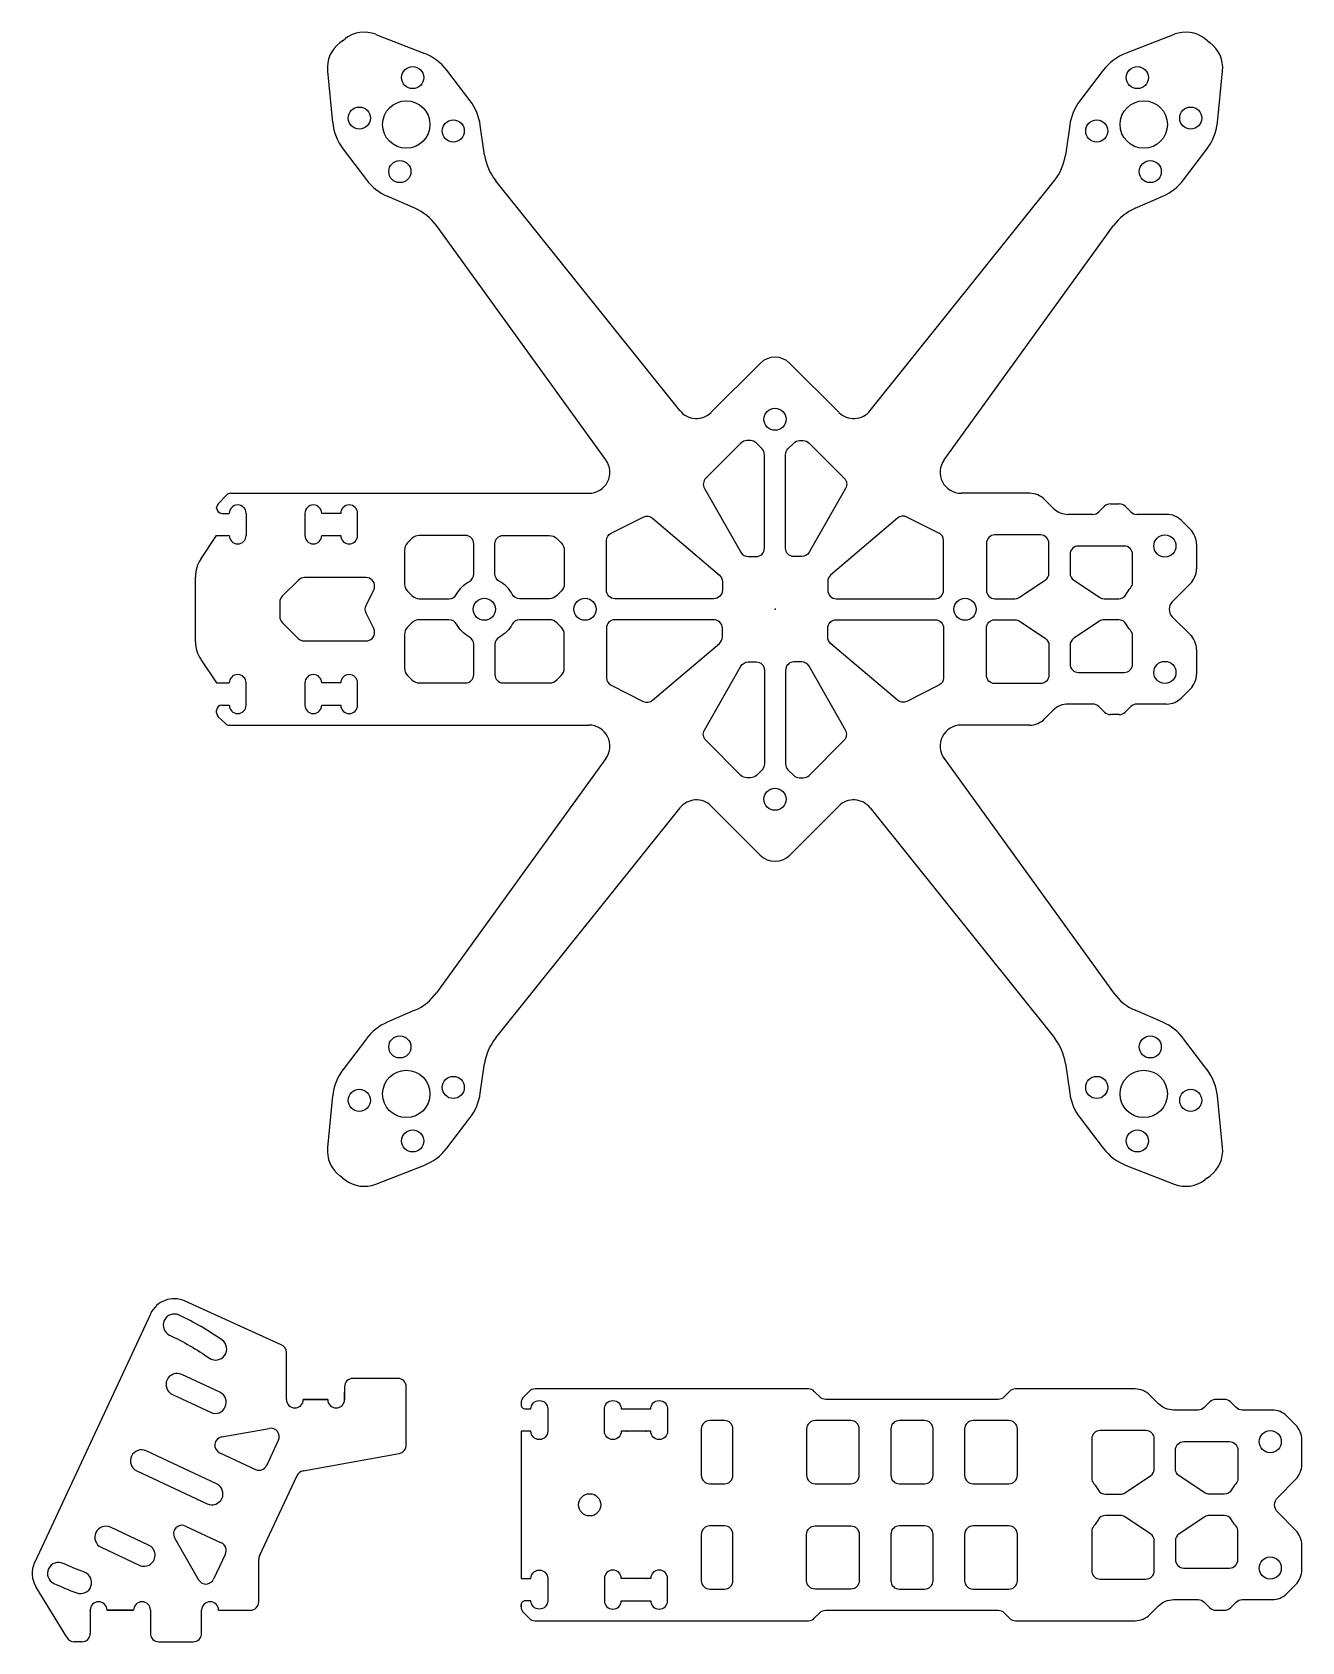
# Model space of a CAD drawing. Header units: millimetres. Extents: x -71 to 50, y -98 to 55.
import ezdxf

# ---------------------------------------------------------------- set-up
doc = ezdxf.new("R2010")
doc.units = ezdxf.units.MM
doc.layers.get('0').update_dxf_attribs({"linetype": 'CONTINUOUS'})

msp = doc.modelspace()

# ---------------------------------------------------------------- linework, layer by layer
for p, q in [((-41.06, 53.96), (-41.31, 53.76)), ((-41.06, 53.96), (-40.8, 54.15)), ((-37.9, 54.56), (-33.32, 52.79)), ((37.9, 54.56), (33.32, 52.79)), ((41.06, 53.96), (40.8, 54.15)), ((41.06, 53.96), (41.31, 53.76)), ((-42.48, 51.08), (-41.99, 46.19)), ((-28.94, 48.24), (-31.15, 51.15)), ((31.15, 51.15), (28.94, 48.24)), ((41.99, 46.19), (42.48, 51.08)), ((-27.56, 43.1), (-27.97, 45.93)), ((27.97, 45.93), (27.56, 43.1)), ((-40.99, 43.67), (-38.78, 40.76)), ((38.78, 40.76), (40.99, 43.67)), ((-9.04, 18.85), (-26.52, 40.69)), ((9.04, 18.85), (26.52, 40.69)), ((-34.19, 38.06), (-36.8, 39.2)), ((34.19, 38.06), (36.8, 39.2)), ((-16.05, 14.17), (-32.14, 36.41)), ((16.05, 14.17), (32.14, 36.41)), ((-6.06, 18.69), (-1.41, 23.33)), ((1.41, 23.33), (6.06, 18.69)), ((-52.86, 9.99), (-52.03, 10.85)), ((-51.67, 11), (-35, 11)), ((-35, 11), (-17.67, 11)), ((24.17, 11), (17.67, 11)), ((-53, 9.6), (-53, 9.64)), ((26.41, 9.59), (25.59, 10.41)), ((30.73, 9.23), (31.27, 9.77)), ((31.83, 10), (32.67, 10)), ((33.77, 9.23), (33.23, 9.77)), ((-52.5, 9.1), (-51.8, 9.1)), ((-50.2, 9.1), (-50.2, 7)), ((30.17, 9), (27.83, 9)), ((37.17, 9), (34.33, 9)), ((39.41, 7.59), (38.59, 8.41)), ((-54.5, 4.76), (-53, 7)), ((-53, 7), (-51.8, 7)), ((40, 6.17), (40, 3.83)), ((-55, 0), (-55, 3.09)), ((37.71, 0.71), (39.41, 2.41)), ((-55, -3.09), (-55, 0)), ((39.41, -2.41), (37.71, -0.71)), ((40, -3.83), (40, -6.17)), ((-54.5, -4.76), (-53, -7)), ((-53, -7), (-51.8, -7)), ((-50.2, -9.1), (-50.2, -7)), ((38.59, -8.41), (39.41, -7.59)), ((-52.5, -9.1), (-51.8, -9.1)), ((30.17, -9), (27.83, -9)), ((37.17, -9), (34.33, -9)), ((-53, -9.84), (-53, -9.6)), ((-52.85, -10.2), (-52.17, -10.86)), ((25.59, -10.41), (26.41, -9.59)), ((31.27, -9.77), (30.73, -9.23)), ((32.67, -10), (31.83, -10)), ((33.77, -9.23), (33.23, -9.77)), ((-51.82, -11), (-35, -11)), ((-35, -11), (-17.67, -11)), ((24.17, -11), (17.67, -11)), ((-16.05, -14.17), (-32.14, -36.41)), ((16.05, -14.17), (32.14, -36.41)), ((-9.04, -18.85), (-26.52, -40.69)), ((-1.41, -23.33), (-6.06, -18.69)), ((6.06, -18.69), (1.41, -23.33)), ((9.04, -18.85), (26.52, -40.69)), ((-34.19, -38.06), (-36.8, -39.2)), ((36.8, -39.2), (34.19, -38.06)), ((-38.78, -40.76), (-40.99, -43.67)), ((40.99, -43.67), (38.78, -40.76)), ((-27.97, -45.93), (-27.56, -43.1)), ((27.56, -43.1), (27.97, -45.93)), ((-41.99, -46.19), (-42.48, -51.08)), ((42.48, -51.08), (41.99, -46.19)), ((-31.15, -51.15), (-28.94, -48.24)), ((28.94, -48.24), (31.15, -51.15)), ((-37.9, -54.56), (-33.32, -52.79)), ((33.32, -52.79), (37.9, -54.56)), ((-41.06, -53.96), (-41.31, -53.76)), ((-41.06, -53.96), (-40.8, -54.15)), ((41.06, -53.96), (40.8, -54.15)), ((41.06, -53.96), (41.31, -53.76)), ((-46.88, -69.8), (-55.98, -65.67)), ((-59.28, -66.89), (-70.27, -90.45)), ((-46.37, -75), (-46.37, -70.55)), ((-35.8, -73), (-40.06, -73)), ((-40.86, -73.8), (-40.86, -75)), ((-40.86, -75), (-40.86, -74.3)), ((-35, -75), (-35, -73.8)), ((-35, -79.33), (-35, -75)), ((-24.1, -75.33), (-24.1, -75.5)), ((-52.52, -78.55), (-48, -77.74)), ((-48.25, -81.26), (-47.14, -78.87)), ((-52.71, -80.07), (-49.32, -81.65)), ((-44.79, -81.77), (-35.66, -80.12)), ((-48.93, -89.84), (-45.37, -82.22)), ((-55.95, -87.01), (-52.56, -88.6)), ((-56.99, -88.13), (-54.71, -92.12)), ((-52.17, -89.66), (-53.29, -92.06)), ((-49, -94.2), (-49, -90.18)), ((-67.22, -97.56), (-70.13, -92.82)), ((-24.1, -94.67), (-24.1, -94.5)), ((-65, -95), (-65, -97.2)), ((-59.28, -95), (-59.28, -97.2)), ((-54.42, -97.2), (-54.42, -95)), ((-52.82, -95), (-49.8, -95)), ((-65.8, -98), (-66.51, -98)), ((-58.48, -98), (-55.22, -98))]:
    msp.add_line(p, q)
for points in [[(-1, 14.67, 0.198912), (-1.23, 15.23), (-1.77, 15.77, 0.198912), (-2.33, 16), (-2.67, 16, 0.198912), (-3.23, 15.77), (-6.57, 12.43, 0.338213), (-6.7, 11.47), (-3.23, 5.4, 0.269143), (-2.54, 5), (-1.8, 5, 0.414214), (-1, 5.8)], [(2.54, 5), (1.8, 5, -0.414214), (1, 5.8), (1, 14.67, -0.198912), (1.23, 15.23), (1.77, 15.77, -0.198912), (2.33, 16), (2.67, 16, -0.198912), (3.23, 15.77), (6.57, 12.43, -0.338213), (6.7, 11.47), (3.23, 5.4, -0.269143)], [(-44.62, 7, 1), (-43.02, 7), (-41.22, 7, 1), (-39.62, 7), (-39.62, 9.1, 1), (-41.22, 9.1), (-43.02, 9.1, 1), (-44.62, 9.1)], [(-15.56, 7.22), (-12.5, 8.75, -0.301012), (-11.62, 8.64), (-5.28, 3.24, -0.21966), (-5, 2.63), (-5, 1.8, -0.414214), (-5.8, 1), (-15.2, 1, -0.414214), (-16, 1.8), (-16, 6.51, -0.284079)], [(11.62, 8.64), (5.28, 3.24, 0.21966), (5, 2.63), (5, 1.8, 0.414214), (5.8, 1), (15.2, 1, 0.414214), (16, 1.8), (16, 6.51, 0.284079), (15.56, 7.22), (12.5, 8.75, 0.301012)], [(-35.17, 5.59), (-35.17, 2.41, 0.198912), (-34.88, 1.71), (-34.46, 1.29, 0.198912), (-33.76, 1), (-30.93, 1, 0.276039), (-30.23, 1.42, -0.14701), (-29.01, 2.64, 0.276039), (-28.59, 3.35), (-28.59, 6.2, 0.414214), (-29.39, 7), (-31.97, 7), (-33.76, 7, 0.198912), (-34.46, 6.71), (-34.88, 6.29, 0.198912)], [(-25.79, 7), (-23.2, 7), (-21.41, 7, -0.198912), (-20.71, 6.71), (-20.29, 6.29, -0.198912), (-20, 5.59), (-20, 2.41, -0.198912), (-20.29, 1.71), (-20.71, 1.29, -0.198912), (-21.41, 1), (-24.24, 1, -0.276039), (-24.94, 1.42, 0.14701), (-26.16, 2.64, -0.276039), (-26.59, 3.35), (-26.59, 6.2, -0.414214)], [(20.86, 1), (22.76, 1, 0.148069), (23.2, 1.13), (25.64, 2.76, 0.250765), (26, 3.43), (26, 6.25, 0.414214), (25.2, 7.05), (20.86, 7.05, 0.414214), (20.06, 6.25), (20.06, 1.8, 0.414214)], [(28.8, 6, 0.414214), (28, 5.2), (28, 3.43, 0.250765), (28.36, 2.76), (30.8, 1.13, 0.148069), (31.24, 1), (32.62, 1, 0.276039), (33.33, 1.42, -0.059245), (33.73, 2, 0.184598), (33.94, 2.53), (33.94, 3), (33.94, 5.2, 0.414214), (33.14, 6)], [(-38, 2.2, 0.414214), (-38.8, 3), (-44.67, 3, 0.198912), (-45.23, 2.77), (-46.77, 1.23, 0.198912), (-47, 0.67), (-47, -0.69, 0.198912), (-46.77, -1.26), (-45.26, -2.77, 0.198912), (-44.69, -3), (-38.8, -3, 0.414214), (-38, -2.2), (-38, -2.19, 0.116434), (-38.08, -1.83), (-38.82, -0.36, -0.236068), (-38.82, 0.36), (-38.08, 1.83, 0.116434), (-38, 2.19)], [(-28.59, -6), (-28.59, -3.35, 0.276039), (-29.01, -2.64, -0.14701), (-30.23, -1.42, 0.276039), (-30.93, -1), (-33.76, -1, 0.198912), (-34.46, -1.29), (-34.88, -1.71, 0.198912), (-35.17, -2.41), (-35.17, -5.59, 0.198912), (-34.88, -6.29), (-34.46, -6.71, 0.198912), (-33.76, -7), (-31.97, -7), (-29.39, -7, 0.414214), (-28.59, -6.2)], [(-26.59, -6), (-26.59, -6.2, 0.414214), (-25.79, -7), (-23.2, -7), (-21.41, -7, 0.198912), (-20.71, -6.71), (-20.29, -6.29, 0.198912), (-20, -5.59), (-20, -2.41, 0.198912), (-20.29, -1.71), (-20.71, -1.29, 0.198912), (-21.41, -1), (-24.24, -1, 0.276039), (-24.94, -1.42, -0.14701), (-26.16, -2.64, 0.276039), (-26.59, -3.35)], [(-5.28, -3.24, 0.21966), (-5, -2.63), (-5, -1.8, 0.414214), (-5.8, -1), (-15.2, -1, 0.414214), (-16, -1.8), (-16, -6.51, 0.284079), (-15.56, -7.22), (-12.5, -8.75, 0.301012), (-11.62, -8.64)], [(16, -1.8), (16, -6.51, -0.284079), (15.56, -7.22), (12.5, -8.75, -0.301012), (11.62, -8.64), (5.28, -3.24, -0.21966), (5, -2.63), (5, -1.8, -0.414214), (5.8, -1), (15.2, -1, -0.414214)], [(26, -3.43), (26, -6.25, -0.414214), (25.2, -7.05), (20.86, -7.05, -0.414214), (20.06, -6.25), (20.06, -1.8, -0.414214), (20.86, -1), (22.76, -1, -0.148069), (23.2, -1.13), (25.64, -2.76, -0.250765)], [(31.24, -1, 0.148069), (30.8, -1.13), (28.36, -2.76, 0.250765), (28, -3.43), (28, -5.2, 0.414214), (28.8, -6), (33.14, -6, 0.414214), (33.94, -5.2), (33.94, -3), (33.94, -2.53, 0.184598), (33.73, -2, -0.059245), (33.33, -1.42, 0.276039), (32.62, -1)], [(-2.33, -16), (-2.67, -16, -0.198912), (-3.23, -15.77), (-6.57, -12.43, -0.338213), (-6.7, -11.47), (-3.23, -5.4, -0.269143), (-2.54, -5), (-1.8, -5, -0.414214), (-1, -5.8), (-1, -14.67, -0.198912), (-1.23, -15.23), (-1.77, -15.77, -0.198912)], [(2.54, -5), (1.8, -5, 0.414214), (1, -5.8), (1, -14.67, 0.198912), (1.23, -15.23), (1.77, -15.77, 0.198912), (2.33, -16), (2.67, -16, 0.198912), (3.23, -15.77), (6.57, -12.43, 0.338213), (6.7, -11.47), (3.23, -5.4, 0.269143)], [(-39.62, -7, 1), (-41.22, -7), (-43.02, -7, 1), (-44.62, -7), (-44.62, -9.1, 1), (-43.02, -9.1), (-41.22, -9.1, 1), (-39.62, -9.1)], [(-52.49, -69.35, 0.043661), (-56.57, -66.99, 1), (-57.46, -68.9, -0.043661), (-53.69, -71.07, 1)], [(-53.57, -76.22, 1), (-52.69, -74.32), (-56.31, -72.63, 1), (-57.2, -74.53)], [(3.17, -96, 0.198912), (3.73, -95.77), (4.27, -95.23, -0.198912), (4.83, -95), (13, -95), (21.17, -95, -0.198912), (21.73, -95.23), (22.27, -95.77, 0.198912), (22.83, -96), (34.17, -96, 0.198912), (35.59, -95.41), (36.41, -94.59, -0.198912), (37.83, -94), (40.17, -94, -0.198912), (40.73, -94.23), (41.27, -94.77, 0.198912), (41.83, -95), (42.67, -95, 0.198912), (43.23, -94.77), (43.77, -94.23, -0.198912), (44.33, -94), (47.17, -94, 0.198912), (48.59, -93.41), (49.41, -92.59, 0.198912), (50, -91.17), (50, -88.83, 0.198912), (49.41, -87.41), (47.71, -85.71, -0.414214), (47.71, -84.29), (49.41, -82.59, 0.198912), (50, -81.17), (50, -78.83, 0.198912), (49.41, -77.41), (48.59, -76.59, 0.198912), (47.17, -76), (44.33, -76, -0.198912), (43.77, -75.77), (43.23, -75.23, 0.198912), (42.67, -75), (41.83, -75, 0.198912), (41.27, -75.23), (40.73, -75.77, -0.198912), (40.17, -76), (37.83, -76, -0.198912), (36.41, -75.41), (35.59, -74.59, 0.198912), (34.17, -74), (22.83, -74, 0.198912), (22.27, -74.23), (21.73, -74.77, -0.198912), (21.17, -75), (4.83, -75, -0.198912), (4.27, -74.77), (3.73, -74.23, 0.198912), (3.17, -74), (-22.77, -74, 0.198912), (-23.34, -74.23), (-23.87, -74.77, 0.198912), (-24.1, -75.33), (-24.1, -75.5, 0.414214), (-23.7, -75.9), (-23.17, -75.9, -1), (-21.57, -75.9), (-21.57, -78, -1), (-23.17, -78), (-24.1, -78), (-24.1, -92), (-23.17, -92, -1), (-21.57, -92), (-21.57, -94.1, -1), (-23.17, -94.1), (-23.7, -94.1, 0.414214), (-24.1, -94.5), (-24.1, -94.67, 0.198912), (-23.87, -95.23), (-23.34, -95.77, 0.198912), (-22.77, -96)], [(-14.6, -75.9), (-11.8, -75.9, -1), (-10.2, -75.9), (-10.2, -78, -1), (-11.8, -78), (-14.6, -78, -1), (-16.2, -78), (-16.2, -75.9, -1)], [(-4.8, -83, 0.414214), (-4, -82.2), (-4, -77.8, 0.414214), (-4.8, -77), (-6.2, -77, 0.414214), (-7, -77.8), (-7, -82.2, 0.414214), (-6.2, -83)], [(7.2, -83, 0.414214), (8, -82.2), (8, -77.8, 0.414214), (7.2, -77), (3.8, -77, 0.414214), (3, -77.8), (3, -82.2, 0.414214), (3.8, -83)], [(15, -77.8, 0.414214), (14.2, -77), (11.8, -77, 0.414214), (11, -77.8), (11, -82.2, 0.414214), (11.8, -83), (14.2, -83, 0.414214), (15, -82.2)], [(23, -77.8, 0.414214), (22.2, -77), (18.8, -77, 0.414214), (18, -77.8), (18, -82.2, 0.414214), (18.8, -83), (22.2, -83, 0.414214), (23, -82.2)], [(33.2, -83.87), (35.64, -82.24, 0.250765), (36, -81.57), (36, -78.75, 0.414214), (35.2, -77.95), (30.86, -77.95, 0.414214), (30.06, -78.75), (30.06, -82), (30.06, -82.47, 0.184598), (30.27, -83, -0.059245), (30.67, -83.58, 0.276039), (31.38, -84), (32.76, -84, 0.148069)], [(42.62, -84), (41.24, -84, -0.148069), (40.8, -83.87), (38.36, -82.24, -0.250765), (38, -81.57), (38, -79.8, -0.414214), (38.8, -79), (43.14, -79, -0.414214), (43.94, -79.8), (43.94, -82), (43.94, -82.47, -0.184598), (43.73, -83, 0.059245), (43.33, -83.58, -0.276039)], [(-60.58, -81.78), (-53.89, -84.9, 1), (-53, -83), (-59.69, -79.88, 1)], [(-60.34, -90.73, 1), (-59.45, -88.82), (-63.07, -87.13, 1), (-63.96, -89.03)], [(-6.2, -87, 0.414214), (-7, -87.8), (-7, -92.2, 0.414214), (-6.2, -93), (-4.8, -93, 0.414214), (-4, -92.2), (-4, -87.8, 0.414214), (-4.8, -87)], [(7.2, -93), (3.8, -93, -0.414214), (3, -92.2), (3, -87.8, -0.414214), (3.8, -87), (7.2, -87, -0.414214), (8, -87.8), (8, -92.2, -0.414214)], [(11, -92.2, 0.414214), (11.8, -93), (14.2, -93, 0.414214), (15, -92.2), (15, -87.8, 0.414214), (14.2, -87), (11.8, -87, 0.414214), (11, -87.8)], [(22.2, -93, 0.414214), (23, -92.2), (23, -87.8, 0.414214), (22.2, -87), (18.8, -87, 0.414214), (18, -87.8), (18, -92.2, 0.414214), (18.8, -93)], [(35.2, -92.05, 0.414214), (36, -91.25), (36, -88.43, 0.250765), (35.64, -87.76), (33.2, -86.13, 0.148069), (32.76, -86), (31.38, -86, 0.276039), (30.67, -86.42, -0.059245), (30.27, -87, 0.184598), (30.06, -87.53), (30.06, -88), (30.06, -91.25, 0.414214), (30.86, -92.05)], [(42.62, -86), (41.24, -86, 0.148069), (40.8, -86.13), (38.36, -87.76, 0.250765), (38, -88.43), (38, -90.2, 0.414214), (38.8, -91), (43.14, -91, 0.414214), (43.94, -90.2), (43.94, -88), (43.94, -87.53, 0.184598), (43.73, -87, -0.059245), (43.33, -86.42, 0.276039)], [(-66.27, -93.36, 1), (-65.55, -91.39, -0.02182), (-67.56, -90.56, 1), (-68.45, -92.46, 0.02182)], [(-16.2, -94.1, 1), (-14.6, -94.1), (-11.8, -94.1, 1), (-10.2, -94.1), (-10.2, -92, 1), (-11.8, -92), (-14.6, -92, 1), (-16.2, -92)]]:
    msp.add_lwpolyline(points, format="xyb", close=True)
for points in [[(-42.46, -75), (-44.77, -75)], [(-63.4, -95), (-60.88, -95)]]:
    msp.add_lwpolyline(points, close=True)
for centre, radius in [((-34.39, 50.46), 1.05), ((34.39, 50.46), 1.05), ((-39.46, 46.61), 1.05), ((-35, 46), 2.25), ((35, 46), 2.25), ((39.46, 46.61), 1.05), ((-30.54, 45.39), 1.05), ((30.54, 45.39), 1.05), ((-35.61, 41.54), 1.05), ((35.61, 41.54), 1.05), ((0, 18.03), 1.05), ((37, 6), 1.05), ((-27.59, 0), 1.05), ((-18.03, 0), 1.05), ((18.03, 0), 1.05), ((37, -6), 1.05), ((0, -18.03), 1.05), ((-35.61, -41.54), 1.05), ((35.61, -41.54), 1.05), ((-35, -46), 2.25), ((35, -46), 2.25), ((-39.46, -46.61), 1.05), ((-30.54, -45.39), 1.05), ((30.54, -45.39), 1.05), ((39.46, -46.61), 1.05), ((-34.39, -50.46), 1.05), ((34.39, -50.46), 1.05), ((47, -79), 1.05), ((-17.59, -85), 1.05), ((47, -91), 1.05)]:
    msp.add_circle(centre, radius)
for centre, radius, start, end in [((-39.49, 51.38), 3, 127.2664, 185.7426), ((-38.98, 51.77), 3, 68.7902, 127.2664), ((38.98, 51.77), 3, 52.7336, 111.2098), ((39.49, 51.38), 3, -5.7426, 52.7336), ((-35.13, 48.12), 5, 37.2664, 68.7902), ((35.13, 48.12), 5, 111.2098, 142.7336), ((-32.92, 45.22), 5, 8.1636, 37.2664), ((32.92, 45.22), 5, 142.7336, 171.8364), ((-37.01, 46.69), 5, 185.7426, 217.2664), ((37.01, 46.69), 5, 322.7336, 354.2574), ((-22.61, 43.81), 5, 188.1636, 218.6838), ((22.61, 43.81), 5, 321.3162, 351.8364), ((-34.8, 43.78), 5, 217.2664, 246.3692), ((34.8, 43.78), 5, 293.6308, 322.7336), ((-36.19, 33.48), 5, 35.8993, 66.3692), ((36.19, 33.48), 5, 113.6308, 144.1007), ((0, 21.92), 2, 45, 135), ((-7.47, 20.1), 2, 218.6838, 315), ((7.47, 20.1), 2, 225, 321.3162), ((-17.67, 13), 2, -90, 35.8993), ((17.67, 13), 2, 144.1007, 270), ((-5.75, 11.83), 1, 135, 139.2192), ((5.75, 11.83), 1, 40.7808, 45), ((-51.67, 10.5), 0.5, 90, 135.8465), ((24.17, 9), 2, 45, 90), ((-52.5, 9.64), 0.5, 135.8465, 180), ((-52.5, 9.6), 0.5, 180, 270), ((-51, 9.1), 0.8, 0, 180), ((27.83, 11), 2, 225, 270), ((30.17, 9.8), 0.8, 270, 315), ((31.83, 9.2), 0.8, 90, 135), ((32.67, 9.2), 0.8, 45, 90), ((34.33, 9.8), 0.8, 225, 270), ((37.17, 7), 2, 45, 90), ((-51, 7), 0.8, -180, 0), ((38, 6.17), 2, 0, 45), ((-52, 3.09), 3, 146.3104, 180.0002), ((-6, 2.54), 1, 46.678, 49.3987), ((6, 2.54), 1, 130.6013, 133.322), ((38, 3.83), 2, 315, 360), ((15.2, 1.8), 0.8, 270, 270.2003), ((38.41, 0), 1, 135, 225), ((15.2, -1.8), 0.8, 89.7997, 90), ((38, -3.83), 2, 0, 45), ((-52, -3.09), 3, 180.0002, 213.6894), ((-6, -2.54), 1, 310.6013, 313.322), ((6, -2.54), 1, 226.678, 229.3987), ((-51, -7), 0.8, 0, 180), ((38, -6.17), 2, 315, 360), ((-52.5, -9.6), 0.5, 90, 180), ((-51, -9.1), 0.8, -180, 0), ((27.83, -11), 2, 90, 135), ((30.17, -9.8), 0.8, 45, 90), ((34.33, -9.8), 0.8, 90, 135), ((37.17, -7), 2, 270, 315), ((-52.5, -9.84), 0.5, 180, 225.8465), ((24.17, -9), 2, 270, 315), ((31.83, -9.2), 0.8, 225, 270), ((32.67, -9.2), 0.8, 270, 315), ((-51.82, -10.5), 0.5, 225.8465, 270), ((-17.67, -13), 2, -35.8993, 90), ((17.67, -13), 2, 90, 215.8993), ((-5.75, -11.83), 1, 220.7808, 225), ((5.75, -11.83), 1, 315, 319.2192), ((-7.47, -20.1), 2, 45, 141.3162), ((7.47, -20.1), 2, 38.6838, 135), ((0, -21.92), 2, 225, 315), ((-36.19, -33.48), 5, 293.6308, 324.1007), ((36.19, -33.48), 5, 215.8993, 246.3692), ((-34.8, -43.78), 5, 113.6308, 142.7336), ((34.8, -43.78), 5, 37.2664, 66.3692), ((-22.61, -43.81), 5, 141.3162, 171.8364), ((22.61, -43.81), 5, 8.1636, 38.6838), ((-37.01, -46.69), 5, 142.7336, 174.2574), ((37.01, -46.69), 5, 5.7426, 37.2664), ((-32.92, -45.22), 5, 322.7336, 351.8364), ((32.92, -45.22), 5, 188.1636, 217.2664), ((-39.49, -51.38), 3, 174.2574, 232.7336), ((-35.13, -48.12), 5, 291.2098, 322.7336), ((35.13, -48.12), 5, 217.2664, 248.7902), ((39.49, -51.38), 3, -52.7336, 5.7426), ((-38.98, -51.77), 3, 232.7336, 291.2098), ((38.98, -51.77), 3, 248.7902, 307.2664), ((-57.02, -67.94), 2.5, 65.5775, 155), ((-47.17, -70.55), 0.8, 0, 68.6883), ((-40.06, -73.8), 0.8, 90, 180), ((-35.8, -73.8), 0.8, 0, 90), ((-45.57, -75), 0.8, -180, 0), ((-41.66, -75), 0.8, -180, 0), ((-47.86, -78.53), 0.8, -25, 100.2), ((-52.38, -79.34), 0.8, 100.2, 245), ((-35.8, -79.33), 0.8, -79.7532, 0), ((-48.98, -80.92), 0.8, 245, 335), ((-44.65, -82.56), 0.8, 100.2468, 155), ((-56.29, -87.74), 0.8, 65, 209.8), ((-52.89, -89.32), 0.8, -25, 65), ((-48.2, -90.18), 0.8, 155, 180), ((-68.01, -91.51), 2.5, 155, 211.5798), ((-54.01, -91.72), 0.8, 209.8, 335), ((-64.2, -95), 0.8, 0, 180), ((-60.08, -95), 0.8, 0, 180), ((-53.62, -95), 0.8, 0, 180), ((-49.8, -94.2), 0.8, -90, 0), ((-66.51, -97.2), 0.8, 206.525, 270), ((-65.8, -97.2), 0.8, -90, 0), ((-58.48, -97.2), 0.8, 180, 270), ((-55.22, -97.2), 0.8, -90, 0)]:
    msp.add_arc(centre, radius, start, end)
for p in [(16.05, 14.17), (0, 0), (0, 0), (16.05, -14.17), (16.05, -14.17), (-14.02, -78), (-12.22, -78), (-12.22, -92), (-65, -95)]:
    msp.add_point(p)

doc.saveas('drawing.dxf')
